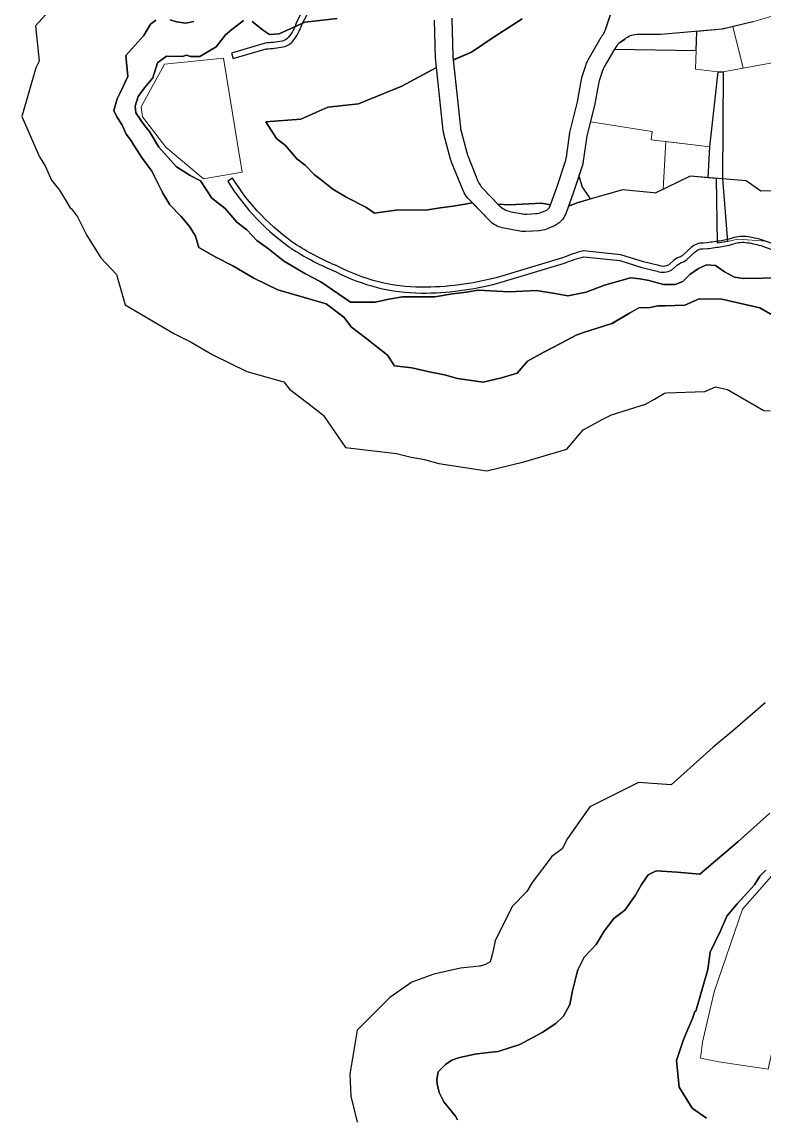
# Model space of a CAD drawing. Header units: millimetres. Extents: x 234550 to 240984, y 469077 to 474234.
# Drawn here: x 239647.3 to 239903.7, y 469961.6 to 470339.7 of the extents above; entities that cross this region are included whole.
import ezdxf

# ---------------------------------------------------------------- set-up
doc = ezdxf.new("R2010")
doc.units = ezdxf.units.MM
for name, color, linetype, lineweight in [('_Proposed bicycle track hatch', 60, 'Continuous', 30), ('_Proposed institutional precinct_hatch', 150, 'Continuous', 0), ('_proposed OS-1_hatch', 70, 'Continuous', 0), ('_proposed OS-2 _hatch', 83, 'Continuous', 0), ('_Proposed urban Core _Hatch', 10, 'Continuous', 0), ('_Proposed_footpath hatch', 161, 'Continuous', 30), ('E1', 108, 'Continuous', 30)]:
    doc.layers.add(name, color=color, linetype=linetype, lineweight=lineweight)
doc.layers.add('_proposed Tertiary_road_Hatch', color=252, linetype='Continuous')
doc.layers.add('water', color=140, linetype='Continuous', lineweight=30, true_color=0x00cdfe)

msp = doc.modelspace()

# ---------------------------------------------------------------- linework, layer by layer
at = {"layer": '_Proposed bicycle track hatch'}
for points in [[(239745.51, 470346.02), (239742.2, 470339.63, -0.088554), (239739.33, 470334.33, -0.163351), (239737.17, 470333.11, -0.038528), (239731.29, 470332.45), (239719.67, 470328.97), (239720.25, 470327.06), (239731.62, 470330.46, 0.036913), (239737.54, 470331.15, 0.166236), (239740.86, 470333.04, 0.087143), (239744.04, 470338.85), (239747.29, 470345.1, -0.147668)], [(239907.48, 470262.85), (239903.16, 470264.42, 0.036835), (239897.51, 470265.61, 0.11319), (239892.03, 470264.83, -0.052461), (239891.11, 470264.6, -0.01934), (239888.95, 470264.19, -0.011236), (239883.94, 470263.49), (239882.62, 470263.41, 0.198113), (239878.52, 470261.87), (239875.67, 470259.18, -0.131756), (239874.48, 470258.54), (239873.83, 470258.28), (239872.57, 470257.45), (239870.64, 470255.8, -0.21777), (239867.33, 470255.6), (239862.01, 470256.88), (239854.23, 470259.3), (239841.36, 470260.65, 0.050087), (239834.08, 470258.31), (239811.15, 470251.44, -0.064676), (239785.31, 470248.11, -0.118254), (239756.5, 470255.34, -0.044503), (239742.24, 470262.71, -0.105368), (239720.09, 470285.8), (239718.38, 470284.75, 0.105487), (239741.14, 470261.04, 0.044333), (239755.66, 470253.53, 0.117929), (239785.3, 470246.11, 0.064781), (239811.7, 470249.52), (239834.77, 470256.43, -0.048736), (239841.47, 470258.63), (239853.82, 470257.33), (239861.48, 470254.96), (239866.75, 470253.68, 0.221786), (239871.78, 470254.15), (239873.78, 470255.85), (239874.76, 470256.5), (239875.09, 470256.63, 0.122852), (239877.04, 470257.72), (239879.89, 470260.41, -0.203242), (239882.63, 470261.41), (239884.12, 470261.49, 0.011335), (239889.26, 470262.22, 0.018612), (239891.48, 470262.63, 0.049681), (239892.73, 470262.96, -0.112265), (239897.3, 470263.62, -0.036041), (239902.54, 470262.52), (239906.62, 470261.03)]]:
    msp.add_lwpolyline(points, format="xyb", dxfattribs=at)
at = {"layer": '_Proposed institutional precinct_hatch'}
msp.add_lwpolyline([(239931.42, 470309.28), (239929.14, 470315.55), (239924.56, 470325.6), (239923.38, 470328.77), (239889.54, 470322.46), (239889.29, 470285.55), (239891.07, 470263.92), (239894.6, 470264.78), (239904.44, 470264.1), (239918.08, 470258.4), (239933.61, 470273.09), (239928.62, 470281.76), (239942.14, 470289.66)], close=True, dxfattribs=at)
at = {"layer": '_proposed OS-1_hatch'}
for points in [[(239688.5, 470310.44), (239696.56, 470325.18), (239716.89, 470327.24), (239721.87, 470296.99), (239723.38, 470287.82), (239710.03, 470285.62), (239697.01, 470296.47), (239688.96, 470306.95)], [(239888.03, 469980.7), (239905.16, 469978.16), (239908.07, 469991.85), (239915.52, 470001.37), (239923.98, 470015.24), (239929.59, 470031.86), (239941.41, 470050.04), (239947.42, 470059.49), (239931.99, 470070.48), (239911.33, 470050.51), (239896.25, 470033.38), (239886.44, 470004.87), (239882.47, 469987.5), (239881.73, 469981.98)]]:
    msp.add_lwpolyline(points, close=True, dxfattribs=at)
at = {"layer": '_proposed OS-2 _hatch'}
msp.add_lwpolyline([(239892.9, 470338.12), (239890.28, 470337.48, -0.036515), (239889.13, 470337.28), (239880.42, 470336.49), (239880.05, 470323.47), (239887.89, 470322.56), (239889.54, 470322.46), (239896.46, 470323.75)], format="xyb", close=True, dxfattribs=at)
msp.add_lwpolyline([(239868.87, 470282.03), (239878.13, 470286.44), (239884.37, 470285.94), (239884.96, 470296.61), (239869.75, 470298.46)], close=True, dxfattribs=at)
at = {"layer": '_proposed Tertiary_road_Hatch'}
for points in [[(239795.82, 470340.74), (239796.21, 470327.75), (239798.78, 470303.3, 0.039268), (239799.01, 470302.07), (239801.11, 470294.22, 0.030864), (239801.42, 470293.28), (239804.86, 470284.8, 0.09549), (239806.51, 470282.26), (239812.02, 470276.53, 0.154385), (239816.26, 470274.22), (239819.76, 470273.54, 0.062917), (239821.76, 470273.41), (239824.71, 470273.58, 0.080435), (239827.2, 470274.14), (239828.08, 470274.49, 0.213855), (239829.79, 470276.25), (239832.07, 470282.56), (239835.07, 470291.7, 0.044444), (239835.39, 470293.08), (239836.57, 470301.57), (239839.25, 470312.2), (239840.66, 470319.88, -0.031501), (239840.9, 470320.85), (239842.24, 470325.05, -0.053776), (239842.93, 470326.62), (239847.42, 470334.42, -0.029837), (239847.95, 470335.22, 0.086955), (239848.88, 470337.06), (239853.65, 470351.45)], [(239852, 470330.35), (239848.45, 470324.19, 0.053776), (239847.76, 470322.62), (239846.73, 470319.4, 0.031501), (239846.49, 470318.42), (239845.11, 470310.93), (239842.47, 470300.42), (239841.25, 470291.72, -0.044444), (239840.93, 470290.34), (239837.75, 470280.6), (239835.27, 470273.78, -0.213855), (239830.72, 470269.08), (239828.53, 470268.21, -0.080435), (239826.03, 470267.65), (239821.36, 470267.37, -0.062917), (239819.36, 470267.51), (239813.25, 470268.7, -0.154385), (239809.01, 470271), (239801.38, 470278.94, -0.09549), (239799.73, 470281.48), (239795.72, 470291.37, -0.030864), (239795.41, 470292.31), (239793.09, 470300.97, -0.039268), (239792.86, 470302.2), (239790.22, 470327.35), (239789.83, 470340.36, 0.016811)], [(239899.8, 470339.81), (239890.28, 470337.48, -0.036515), (239889.13, 470337.28), (239868.03, 470335.37), (239860.34, 470335.43, 0.161404), (239855.57, 470333.83), (239854.14, 470332.77, 0.101866), (239852, 470330.35), (239880.23, 470329.83), (239880.42, 470336.49)], [(239854.14, 470332.77), (239855.57, 470333.83, -0.161404)]]:
    msp.add_lwpolyline(points, format="xyb", dxfattribs=at)
at = {"layer": '_Proposed urban Core _Hatch'}
msp.add_lwpolyline([(239923.38, 470328.77), (239921.38, 470334.12), (239919.2, 470339.43, 0.310316), (239909.96, 470342.82), (239899.8, 470339.81), (239892.9, 470338.12), (239896.46, 470323.75)], format="xyb", close=True, dxfattribs=at)
msp.add_lwpolyline([(239884.96, 470296.61), (239887.89, 470322.56), (239880.05, 470323.47), (239880.23, 470329.83), (239852, 470330.35), (239848.45, 470324.19), (239846.49, 470318.42), (239845.11, 470310.93), (239843.7, 470305.3), (239865.02, 470301.86), (239864.66, 470299.08)], close=True, dxfattribs=at)
msp.add_lwpolyline([(239843.7, 470305.3), (239842.47, 470300.42), (239841.25, 470291.72, -0.044444), (239840.93, 470290.34), (239839.74, 470286.69), (239840.85, 470282.88), (239843.7, 470278.62), (239854.78, 470281.77), (239865.5, 470280.78), (239866.07, 470280.66), (239866.25, 470280.78), (239868.87, 470282.03), (239869.75, 470298.46)], format="xyb", dxfattribs=at)
at = {"layer": '_Proposed_footpath hatch'}
msp.add_lwpolyline([(239887.89, 470322.56), (239889.54, 470322.46), (239889.29, 470285.55), (239891.07, 470263.92), (239887.62, 470263.35), (239887.32, 470285.71), (239884.37, 470285.94), (239884.96, 470296.61)], close=True, dxfattribs=at)
at = {"layer": 'E1'}
for points in [[(239664.95, 470352.74), (239651.95, 470338.34), (239653.2, 470326.23), (239652.08, 470323.91), (239647.27, 470307.06), (239653.37, 470293.13), (239655.29, 470290.05), (239657.45, 470285.15), (239660.31, 470281.63), (239663.97, 470275.53), (239664.47, 470275.2), (239666.46, 470272.47), (239669.74, 470265.96), (239674.5, 470258.27), (239679.91, 470252.54), (239682.95, 470242.04), (239700.02, 470232.08), (239705.81, 470229.2), (239713.19, 470224.82), (239724.97, 470219.09), (239736.06, 470215.93), (239737.8, 470215.42), (239739.7, 470212.89), (239747.6, 470206.93), (239751.2, 470204.06), (239751.45, 470203.86), (239759.06, 470192.8), (239776.7, 470190.78), (239781.8, 470189.52), (239786.42, 470188.69), (239791.37, 470187.25), (239807.93, 470184.77), (239820.69, 470187.83), (239835.51, 470192.21), (239841.17, 470198.89), (239841.61, 470199.12), (239847.78, 470202.44), (239850.99, 470204.09), (239862.68, 470207.82), (239865.85, 470209.48), (239869.31, 470211.54), (239870.05, 470211.69), (239883.21, 470212.12), (239886.88, 470213.77), (239891.12, 470212.78), (239903.65, 470205.56), (239905.78, 470205.42)], [(239912.63, 470235.01), (239902.24, 470241), (239889.13, 470244.04), (239881.24, 470244.12), (239876.33, 470241.92), (239869.54, 470241.69), (239866.98, 470241.69), (239864.3, 470241.14), (239860.49, 470241.01), (239857.18, 470239.23), (239851.11, 470235.62), (239841.33, 470232.5), (239838.76, 470231.54), (239833.81, 470228.99), (239827.41, 470225.55), (239821.96, 470222.62), (239818.41, 470218.44), (239812.95, 470216.82), (239806.61, 470215.31), (239797.81, 470216.62), (239793.29, 470217.94), (239788.03, 470218.88), (239782, 470220.36), (239776.05, 470221.05), (239773.54, 470224.7), (239769.74, 470227.64), (239765.98, 470230.64), (239761.14, 470234.3), (239758.52, 470237.78), (239752.45, 470242.36), (239744.44, 470244.74), (239735.71, 470247.22), (239727.43, 470251.25), (239720.17, 470255.56), (239714.28, 470258.49), (239708.43, 470261.91), (239707.31, 470265.77), (239705.31, 470268.96), (239702.28, 470272.55), (239698.41, 470276.64), (239695.94, 470280.63), (239692.15, 470288.17), (239688.56, 470293.09), (239686.18, 470296.88), (239686.12, 470296.92), (239684.93, 470298.89), (239683.28, 470300.93), (239681.88, 470304.11), (239679.97, 470307.16), (239679.08, 470309.2), (239680.23, 470313.21), (239681.23, 470315.29), (239683.91, 470320.87), (239683.16, 470328.15), (239689.43, 470335.09), (239691.66, 470339.02), (239693.58, 470340.37)], [(239723.84, 470340.22), (239719.79, 470337.18), (239717.65, 470335.32), (239714.34, 470331.14), (239708.73, 470327.77), (239705.49, 470327.77), (239704.17, 470328.22), (239702.74, 470327.8), (239697.18, 470327.95), (239694.17, 470325.58), (239692.57, 470320.39), (239689.64, 470316.96), (239687.48, 470314.03), (239686.46, 470310.6), (239686.59, 470308.31), (239688.62, 470305.51), (239690.15, 470303.35), (239691.38, 470301.89), (239694.64, 470296.48), (239700.74, 470289.67), (239705.39, 470286.67), (239708.95, 470284.92), (239712.93, 470278.89), (239717.48, 470275.33), (239721.51, 470270.57), (239724.98, 470267.95), (239728.4, 470264.28), (239732.49, 470261.34), (239737.64, 470257.22), (239745.05, 470252.87), (239750.54, 470250.01), (239760.78, 470242.93), (239769.32, 470243.04), (239774.05, 470244.07), (239778.82, 470244.77), (239789.98, 470244.88), (239796.11, 470245.81), (239800.85, 470246.47), (239804.93, 470247.16), (239815.66, 470246.6), (239825.05, 470247.04), (239832.07, 470245.85), (239835.86, 470245.16), (239842.21, 470246.39), (239848.55, 470248.81), (239857.6, 470251.39), (239860.91, 470251.08), (239863.92, 470250.43), (239869.01, 470249.03), (239872.95, 470249.03), (239875.62, 470250.17), (239878.04, 470252.59), (239881.09, 470254.62), (239883.77, 470255.9), (239886.95, 470255.64), (239890, 470253.48), (239893.43, 470251.57), (239896.44, 470251.19), (239909.98, 470251.43)], [(239723.84, 470340.22), (239719.79, 470337.18), (239717.65, 470335.32), (239714.34, 470331.14), (239708.73, 470327.77), (239705.49, 470327.77), (239704.17, 470328.22), (239702.74, 470327.8), (239697.18, 470327.95), (239694.17, 470325.58), (239692.57, 470320.39), (239689.64, 470316.96), (239687.48, 470314.03), (239686.46, 470310.6), (239686.59, 470308.31), (239688.62, 470305.51), (239690.15, 470303.35), (239691.38, 470301.89), (239694.64, 470296.48), (239700.74, 470289.67), (239705.39, 470286.67), (239708.95, 470284.92), (239712.93, 470278.89), (239717.48, 470275.33), (239721.51, 470270.57), (239724.98, 470267.95), (239728.4, 470264.28), (239732.49, 470261.34), (239737.64, 470257.22), (239745.05, 470252.87), (239750.54, 470250.01), (239760.78, 470242.93), (239769.32, 470243.04), (239774.05, 470244.07), (239778.82, 470244.77), (239789.98, 470244.88), (239796.11, 470245.81), (239800.85, 470246.47), (239804.93, 470247.16), (239815.66, 470246.6), (239825.05, 470247.04), (239832.07, 470245.85), (239835.86, 470245.16), (239842.21, 470246.39), (239848.55, 470248.81), (239857.6, 470251.39), (239860.91, 470251.08), (239863.92, 470250.43), (239869.01, 470249.03), (239872.95, 470249.03), (239875.62, 470250.17), (239878.04, 470252.59), (239881.09, 470254.62), (239883.77, 470255.9), (239886.95, 470255.64), (239890, 470253.48), (239893.43, 470251.57), (239896.44, 470251.19), (239909.98, 470251.43)], [(239698.55, 470340.49), (239700.71, 470339.73), (239703.89, 470339.35), (239706.73, 470339.9)], [(239756.2, 470340.87), (239745.04, 470339.67), (239736.12, 470335.67), (239732.83, 470335.41), (239730.73, 470336.8), (239726.79, 470339.86)], [(239756.2, 470340.87), (239745.04, 470339.67), (239736.12, 470335.67), (239732.83, 470335.41), (239730.73, 470336.8), (239726.79, 470339.86)], [(239795.81, 470341.01), (239796.21, 470327.75), (239796.34, 470326.52), (239802.57, 470329.29), (239810.43, 470334.6), (239820.16, 470340.85)], [(239795.82, 470340.74), (239796.21, 470327.75), (239796.34, 470326.52), (239802.57, 470329.29), (239810.43, 470334.6), (239820.16, 470340.85)], [(239904.13, 470104.69), (239893.63, 470095.59), (239886.06, 470089.29), (239874.84, 470079.2), (239871.55, 470076.39), (239860.33, 470077.18), (239843.49, 470068.75), (239835.8, 470057.76), (239833.89, 470054.28), (239830.42, 470051.59), (239823.56, 470042.67), (239821.69, 470039.52), (239816.7, 470034.33), (239810.78, 470022.49), (239809.84, 470018.11), (239809.12, 470015.27), (239807.41, 470014.35), (239805.66, 470013.77), (239805.39, 470013.74), (239798.83, 470013.03), (239789.66, 470010.96), (239782.01, 470008.16), (239774.41, 470002.96), (239763.09, 469991.65), (239760.55, 469976.41), (239760.88, 469968.83), (239763.12, 469959.88)], [(239797.75, 469960.7), (239797.08, 469961.97), (239793.01, 469966.93), (239791.49, 469970.11), (239790.72, 469973.16), (239790.66, 469974.58), (239791.1, 469977.23), (239793.65, 469979.78), (239795.85, 469981.28), (239798.15, 469982.13), (239803.76, 469983.39), (239808.44, 469983.9), (239811.86, 469984.23), (239819.32, 469986.69), (239827.01, 469990.84), (239831.72, 469993.92), (239834.36, 469996.49), (239836.58, 470000.46), (239837.51, 470005.19), (239839.05, 470011.25), (239839.31, 470012.48), (239841.49, 470016.83), (239845.73, 470021.24), (239848.44, 470025.82), (239851.83, 470030.23), (239855.57, 470033.11), (239859.3, 470038.2), (239861.33, 470041.93), (239863.71, 470045.32), (239866.42, 470046.68), (239873.71, 470046.17), (239881.49, 470045.45), (239894.6, 470056.63), (239905.69, 470066.59)], [(239904.26, 470046.93), (239902.29, 470044.76), (239900.37, 470041.84), (239894.43, 470035.21), (239890.8, 470031.01), (239888.6, 470025.95), (239885.05, 470018.53), (239884.27, 470012.53), (239880.11, 469998.21), (239879.83, 469998.11), (239878.97, 469995.62), (239876.77, 469990.54), (239875.6, 469987.67), (239873.47, 469981.16), (239874.33, 469971.96), (239878.83, 469964.7), (239883.86, 469961.28)], [(239904.26, 470046.93), (239902.29, 470044.76), (239900.37, 470041.84), (239894.43, 470035.21), (239890.8, 470031.01), (239888.6, 470025.95), (239885.05, 470018.53), (239884.27, 470012.53), (239880.11, 469998.21), (239879.83, 469998.11), (239878.97, 469995.62), (239876.77, 469990.54), (239875.6, 469987.67), (239873.47, 469981.16), (239874.33, 469971.96), (239878.83, 469964.7), (239883.86, 469961.28)]]:
    msp.add_lwpolyline(points, dxfattribs=at)
for points in [[(239820.16, 470340.85), (239810.43, 470334.6), (239802.57, 470329.29), (239796.33, 470326.61), (239798.78, 470303.3, 0.039268), (239799.01, 470302.07), (239801.11, 470294.22, 0.030864), (239801.42, 470293.28), (239804.86, 470284.8, 0.09549), (239806.51, 470282.26), (239811.72, 470276.85), (239815.74, 470276.63), (239826.86, 470277.16), (239829.93, 470276.64), (239832.07, 470282.56), (239835.07, 470291.7, 0.044444), (239835.39, 470293.08), (239836.57, 470301.57), (239839.25, 470312.2), (239840.66, 470319.88, -0.031501), (239840.9, 470320.85), (239842.24, 470325.05, -0.053776), (239842.93, 470326.62), (239847.42, 470334.42, -0.029837), (239847.95, 470335.22, 0.074398), (239848.79, 470336.78), (239853.65, 470351.45)], [(239915.16, 470281.53), (239902.61, 470281.31), (239897.56, 470284.89), (239878.13, 470286.44), (239866.25, 470280.78), (239866.07, 470280.66), (239865.5, 470280.78), (239854.78, 470281.77), (239839.08, 470277.3), (239836.14, 470276.18), (239835.27, 470273.78, -0.213855), (239830.72, 470269.08), (239828.53, 470268.21, -0.080435), (239826.03, 470267.65), (239821.36, 470267.37, -0.062917), (239819.36, 470267.51), (239813.25, 470268.7, -0.154385), (239809.01, 470271), (239802.99, 470277.26), (239796.28, 470276.12), (239791.8, 470275.5), (239787.57, 470274.86), (239776.46, 470274.75), (239769.09, 470273.66), (239766.06, 470275.76), (239759.58, 470279.13), (239754.7, 470282), (239750.64, 470285.24), (239748.32, 470286.91), (239745.15, 470290.31), (239742.25, 470292.5), (239738.37, 470297.08), (239735.27, 470299.5), (239731.52, 470305.2), (239743.69, 470306.19), (239752.97, 470310.35), (239763.6, 470311.49), (239778.5, 470317.56), (239790.58, 470323.95), (239790.22, 470327.35), (239789.83, 470340.36, 0.016811)], [(239915.16, 470281.53), (239902.61, 470281.31), (239897.56, 470284.89), (239878.13, 470286.44), (239866.25, 470280.78), (239866.07, 470280.66), (239865.5, 470280.78), (239854.78, 470281.77), (239839.08, 470277.3), (239836.14, 470276.18), (239835.27, 470273.78, -0.213855), (239830.72, 470269.08), (239828.53, 470268.21, -0.080435), (239826.03, 470267.65), (239821.36, 470267.37, -0.062917), (239819.36, 470267.51), (239813.25, 470268.7, -0.154385), (239809.01, 470271), (239802.99, 470277.26), (239796.28, 470276.12), (239791.8, 470275.5), (239787.57, 470274.86), (239776.46, 470274.75), (239769.09, 470273.66), (239766.06, 470275.76), (239759.58, 470279.13), (239754.7, 470282), (239750.64, 470285.24), (239748.32, 470286.91), (239745.15, 470290.31), (239742.25, 470292.5), (239738.37, 470297.08), (239735.27, 470299.5), (239731.52, 470305.2), (239743.69, 470306.19), (239752.97, 470310.35), (239763.6, 470311.49), (239778.5, 470317.56), (239790.58, 470323.95), (239790.22, 470327.35), (239789.83, 470340.36, 0.016811)]]:
    msp.add_lwpolyline(points, format="xyb", dxfattribs=at)
for points in [[(239795.72, 470291.37, -0.030864), (239795.41, 470292.31), (239793.09, 470300.97, -0.039268), (239792.86, 470302.2), (239790.58, 470323.95), (239778.5, 470317.56), (239763.6, 470311.49), (239752.97, 470310.35), (239743.69, 470306.19), (239731.52, 470305.2), (239735.27, 470299.5), (239738.37, 470297.08), (239742.25, 470292.5), (239745.15, 470290.31), (239748.32, 470286.91), (239750.64, 470285.24), (239754.7, 470282), (239759.58, 470279.13), (239766.06, 470275.76), (239769.09, 470273.66), (239776.46, 470274.75), (239787.57, 470274.86), (239791.8, 470275.5), (239796.28, 470276.12), (239802.99, 470277.26), (239801.38, 470278.94, -0.09549), (239799.73, 470281.48)], [(239829.79, 470276.25), (239829.93, 470276.64), (239826.86, 470277.16), (239815.74, 470276.63), (239811.72, 470276.85), (239812.02, 470276.53, 0.154385), (239816.26, 470274.22), (239819.76, 470273.54, 0.062917), (239821.76, 470273.41), (239824.71, 470273.58, 0.080435), (239827.2, 470274.14), (239828.08, 470274.49, 0.213855)]]:
    msp.add_lwpolyline(points, format="xyb", close=True, dxfattribs=at)
msp.add_lwpolyline([(239839.91, 470286.1), (239839.65, 470286.4), (239837.75, 470280.6), (239836.14, 470276.18), (239839.08, 470277.3), (239843.7, 470278.62), (239840.85, 470282.88)], close=True, dxfattribs=at)
at = {"layer": 'water'}
for points in [[(239693.58, 470340.37), (239691.66, 470339.02), (239689.43, 470335.09), (239683.16, 470328.15), (239683.91, 470320.87), (239681.23, 470315.29), (239680.23, 470313.21), (239679.08, 470309.2), (239679.97, 470307.16), (239681.88, 470304.11), (239683.28, 470300.93), (239684.93, 470298.89), (239686.12, 470296.92), (239686.18, 470296.88), (239688.56, 470293.09), (239692.15, 470288.17), (239695.94, 470280.63), (239698.41, 470276.64), (239702.28, 470272.55), (239705.31, 470268.96), (239707.31, 470265.77), (239708.43, 470261.91), (239714.28, 470258.49), (239720.17, 470255.56), (239727.43, 470251.25), (239735.71, 470247.22), (239744.44, 470244.74), (239752.45, 470242.36), (239758.52, 470237.78), (239761.14, 470234.3), (239765.98, 470230.64), (239769.74, 470227.64), (239773.54, 470224.7), (239776.05, 470221.05), (239782, 470220.36), (239788.03, 470218.88), (239793.29, 470217.94), (239797.81, 470216.62), (239806.61, 470215.31), (239812.95, 470216.82), (239818.41, 470218.44), (239821.96, 470222.62), (239827.41, 470225.55), (239833.81, 470228.99), (239838.76, 470231.54), (239841.33, 470232.5), (239851.08, 470235.61), (239851.2, 470235.67), (239857.18, 470239.23), (239860.49, 470241.01), (239864.3, 470241.14), (239866.98, 470241.69), (239869.54, 470241.69), (239876.33, 470241.92), (239881.24, 470244.12), (239889.13, 470244.04), (239902.24, 470241), (239912.63, 470235.01)], [(239909.98, 470251.43), (239896.44, 470251.19), (239893.43, 470251.57), (239890, 470253.48), (239886.95, 470255.64), (239883.77, 470255.9), (239881.09, 470254.62), (239878.04, 470252.59), (239875.62, 470250.17), (239872.95, 470249.03), (239869.01, 470249.03), (239863.92, 470250.43), (239860.91, 470251.08), (239857.6, 470251.39), (239848.55, 470248.81), (239842.21, 470246.39), (239835.86, 470245.16), (239832.07, 470245.85), (239825.05, 470247.04), (239815.66, 470246.6), (239804.93, 470247.16), (239800.85, 470246.47), (239796.11, 470245.81), (239789.98, 470244.88), (239778.82, 470244.77), (239774.05, 470244.07), (239769.32, 470243.04), (239760.78, 470242.93), (239750.54, 470250.01), (239745.05, 470252.87), (239737.64, 470257.22), (239732.49, 470261.34), (239728.4, 470264.28), (239724.98, 470267.95), (239721.51, 470270.57), (239717.48, 470275.33), (239712.93, 470278.89), (239708.95, 470284.92), (239705.39, 470286.67), (239700.74, 470289.67), (239694.64, 470296.48), (239691.38, 470301.89), (239690.15, 470303.35), (239688.62, 470305.51), (239686.59, 470308.31), (239686.46, 470310.6), (239687.48, 470314.03), (239689.64, 470316.96), (239692.57, 470320.39), (239694.17, 470325.58), (239697.18, 470327.95), (239702.74, 470327.8), (239704.17, 470328.22), (239705.49, 470327.77), (239708.73, 470327.77), (239714.34, 470331.14), (239717.65, 470335.32), (239719.79, 470337.18), (239723.84, 470340.22)], [(239706.73, 470339.9), (239703.89, 470339.35), (239700.71, 470339.73), (239698.55, 470340.49)], [(239726.81, 470339.84), (239730.73, 470336.8), (239732.83, 470335.41), (239736.12, 470335.67), (239745.04, 470339.67), (239756.2, 470340.87)], [(239905.69, 470066.59), (239894.6, 470056.63), (239881.49, 470045.45), (239873.71, 470046.17), (239866.42, 470046.68), (239863.71, 470045.32), (239861.33, 470041.93), (239859.3, 470038.2), (239855.57, 470033.11), (239851.83, 470030.23), (239848.44, 470025.82), (239845.73, 470021.24), (239841.49, 470016.83), (239839.31, 470012.48), (239839.05, 470011.25), (239837.51, 470005.19), (239836.58, 470000.46), (239834.36, 469996.49), (239831.72, 469993.92), (239827.01, 469990.84), (239819.32, 469986.69), (239811.86, 469984.23), (239808.44, 469983.9), (239803.76, 469983.39), (239798.15, 469982.13), (239795.85, 469981.28), (239793.65, 469979.78), (239791.1, 469977.23), (239790.66, 469974.58), (239790.72, 469973.16), (239791.49, 469970.11), (239793.01, 469966.93), (239797.08, 469961.97), (239797.75, 469960.7)], [(239883.86, 469961.28), (239878.83, 469964.7), (239874.33, 469971.96), (239873.47, 469981.16), (239875.6, 469987.67), (239876.77, 469990.54), (239878.97, 469995.62), (239879.83, 469998.11), (239880.11, 469998.21), (239884.27, 470012.53), (239885.05, 470018.53), (239888.6, 470025.95), (239890.8, 470031.01), (239894.43, 470035.21), (239900.37, 470041.84), (239902.29, 470044.76), (239904.26, 470046.93)]]:
    msp.add_lwpolyline(points, dxfattribs=at)

doc.saveas('drawing.dxf')
